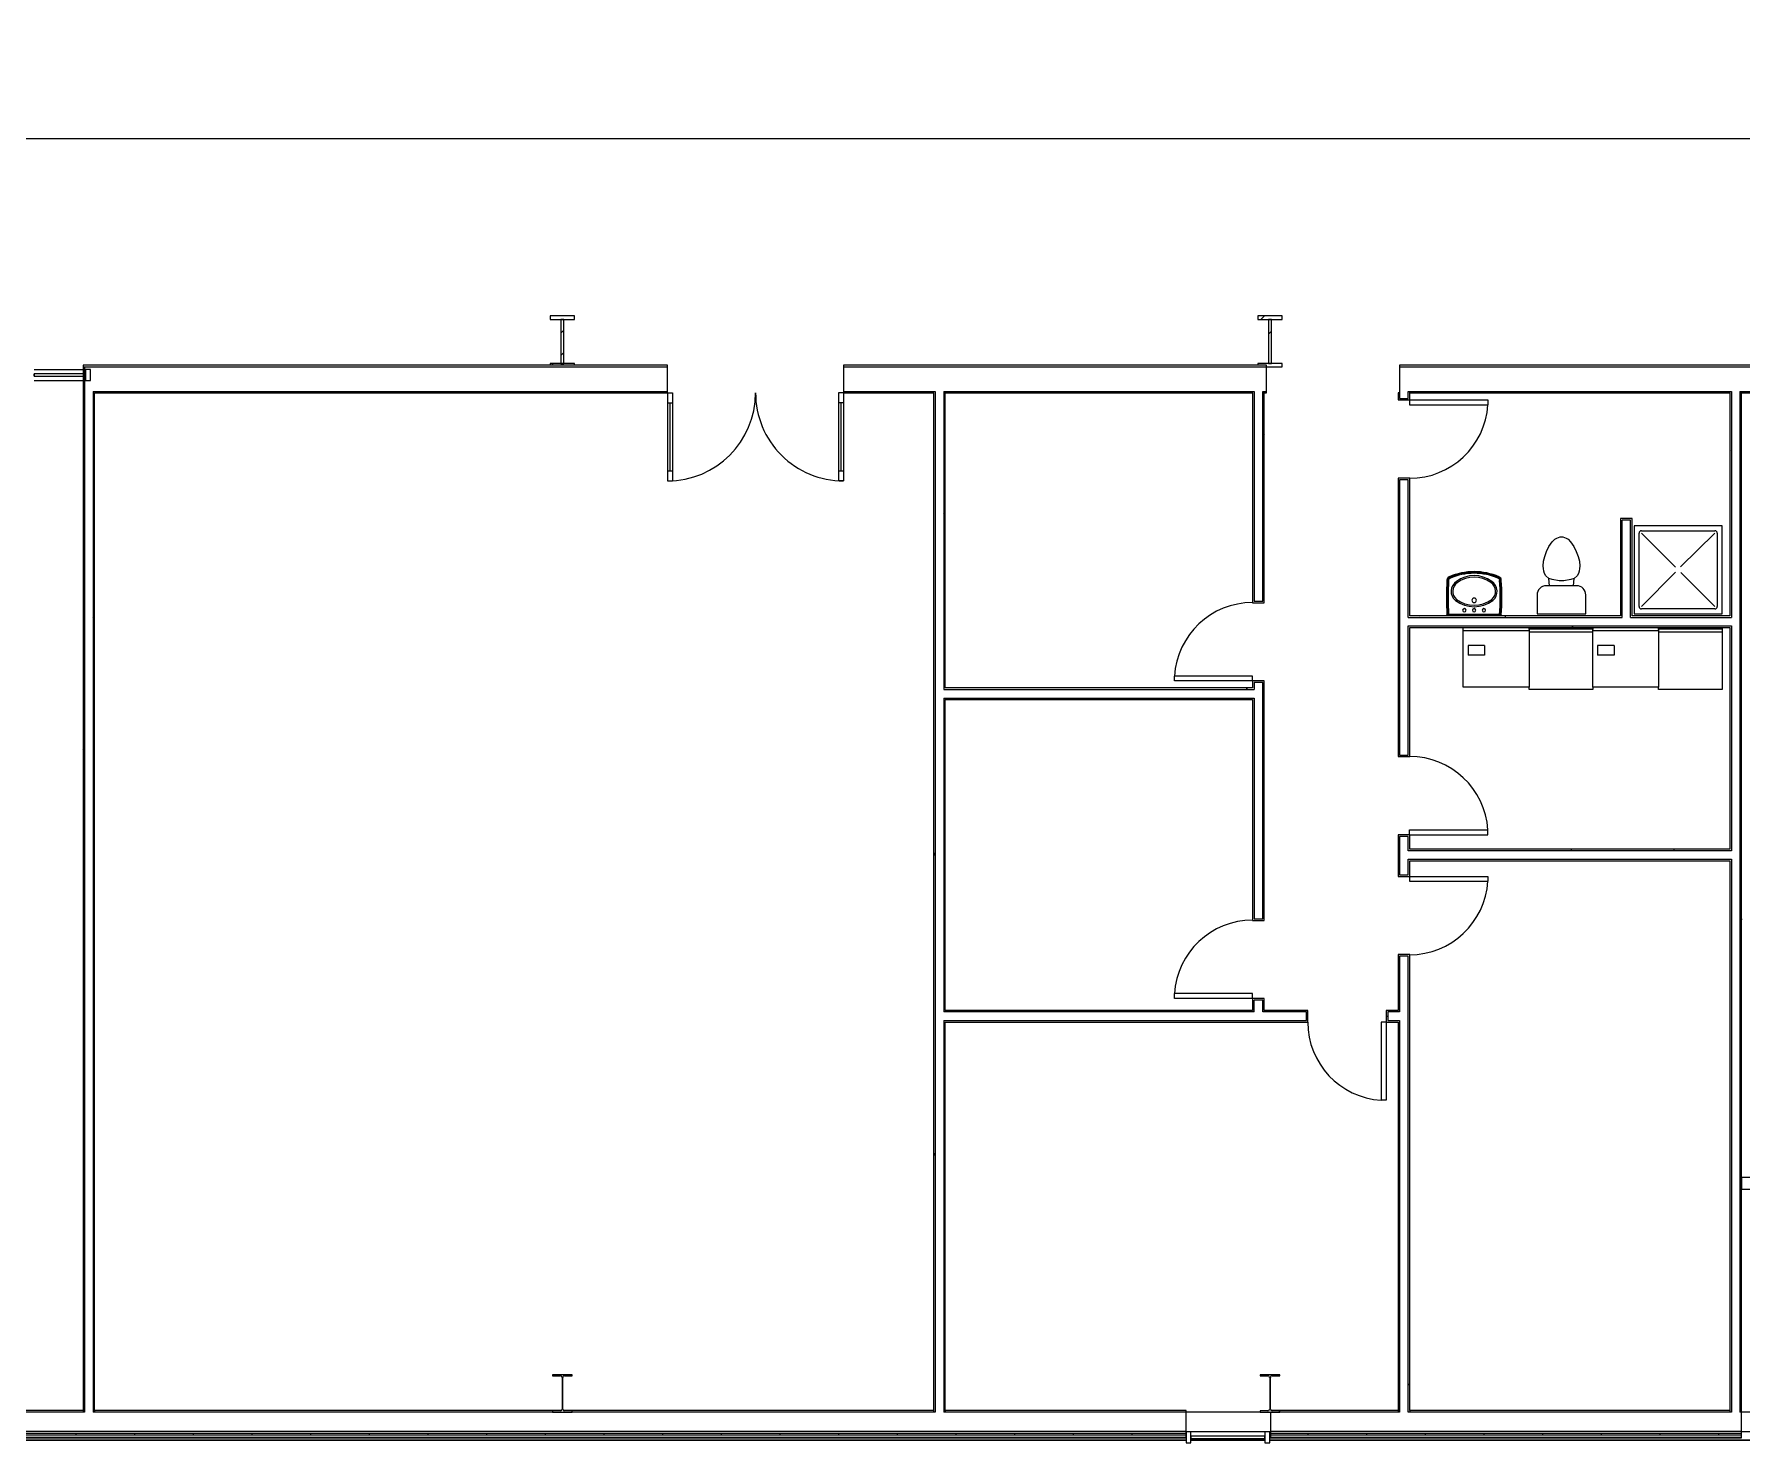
# Model space of a CAD drawing. Header units: inches. Extents: x 22023 to 26811, y -22881 to -20889.
# Drawn here: x 24607 to 25305, y -22800 to -22223 of the extents above; entities that cross this region are included whole.
import ezdxf

# ---------------------------------------------------------------- set-up
doc = ezdxf.new("R2010")
doc.units = ezdxf.units.IN
doc.header["$MEASUREMENT"] = 0
for name, color, linetype, lineweight in [('A-DOOR', 31, 'Continuous', 9), ('A-DOOR-GLAZ', 31, 'Continuous', 15), ('A-FLOR', 192, 'Continuous', 9), ('A-GLAZ-CURT', 52, 'Continuous', 9), ('A-GLAZ-CWMG', 51, 'Continuous', 9), ('A-WALL', 113, 'Continuous', 9), ('A-WALL-PATT', 111, 'Continuous', 25), ('C-BLDG-PADS', 91, 'Continuous', 9), ('C-TOPO', 7, 'Continuous', 9), ('I-WALL', 2, 'Continuous', 9), ('L-SITE-WALL', 31, 'Continuous', 9), ('P-SANR-FIXT', 6, 'Continuous', 9), ('Q-SPCQ', 91, 'Continuous', 9), ('S-BEAM', 12, 'Continuous', 9), ('S-COLS', 52, 'Continuous', 9)]:
    doc.layers.add(name, color=color, linetype=linetype, lineweight=lineweight)
pattern_1 = [(0, (0, 0), (61.44, 15.36), [2.534, -43.546, 2.534, -43.546, -245.76]), (0, (0, 0), (61.44, 15.36), [-92.16, 2.534, -89.626, 2.534, -43.546, -107.52]), (0, (0, 0), (61.44, 15.36), [-230.4, 2.534, -28.186, 2.534, -74.266]), (120, (23.04, 7.68), (-44.02215, 45.528601), [2.534, -43.546, 2.534, -43.546, -245.76]), (120, (23.04, 7.68), (-44.02215, 45.528601), [-92.16, 2.534, -89.626, 2.534, -43.546, -107.52]), (120, (23.04, 7.68), (-44.02215, 45.528601), [-230.4, 2.534, -28.186, 2.534, -74.266]), (240, (30.72, 38.4), (-17.41785, -60.888601), [2.534, -43.546, 2.534, -43.546, -245.76]), (240, (30.72, 38.4), (-17.41785, -60.888601), [-92.16, 2.534, -89.626, 2.534, -43.546, -107.52]), (240, (30.72, 38.4), (-17.41785, -60.888601), [-230.4, 2.534, -28.186, 2.534, -74.266])]
pattern_2 = [(0, (0, 0), (0, 24), []), (90, (0, 0), (-24, 1e-15), [])]
pattern_3 = [(225, (25112.39, -22360.053), (19.00703, -19.00703), []), (225, (25112.39, -22388.853), (19.00703, -19.00703), [])]
pattern_4 = [(225, (24822.89, -22360.053), (19.00703, -19.00703), []), (225, (24822.89, -22388.853), (19.00703, -19.00703), [])]

# ---------------------------------------------------------------- blocks, each defined once
blk = doc.blocks.new('Locker Rooms and Restrooms_0005_rvt-1-First Floor Plan')
at = {"layer": 'I-WALL', "color": 250, "lineweight": 25}
for p, q in [((25385.77, -22691.3), (25305.27, -22691.3)), ((25305.27, -22691.3), (25305.27, -22691.93)), ((25305.27, -22691.93), (25305.27, -22695.43)), ((25305.27, -22695.43), (25305.27, -22696.05)), ((25305.27, -22696.05), (25385.77, -22696.05))]:
    blk.add_line(p, q, dxfattribs=at)
blk = doc.blocks.new('W-Wide Flange-Column - B2_D-V5-First Floor Plan')
at = {"layer": 'S-COLS'}
h = blk.add_hatch(dxfattribs=at)
h.set_pattern_fill('FP_6', color=256, style=0, pattern_type=2)
h.set_pattern_definition([(225, (24822.89, -22779.678), (19.00703, -19.00703), []), (225, (24822.89, -22808.478), (19.00703, -19.00703), [])])
h.paths.add_polyline_path([(4, 7.62), (-4, 7.62), (-4, 7.19), (-0.84, 7.19), (-0.35, 6.99), (-0.14, 6.5), (-0.14, -6.5), (-0.35, -6.99), (-0.84, -7.19), (-4, -7.19), (-4, -7.62), (4, -7.62), (4, -7.19), (0.84, -7.19), (0.35, -6.99), (0.14, -6.5), (0.14, 6.5), (0.35, 6.99), (0.84, 7.19), (4, 7.19)], flags=0)
at = {"layer": 'S-COLS', "lineweight": 15}
for p, q in [((4, 7.62), (-4, 7.62)), ((-4, 7.62), (-4, 7.19)), ((-4, 7.19), (-0.84, 7.19)), ((0.84, 7.19), (4, 7.19)), ((4, 7.19), (4, 7.62)), ((-0.14, 6.5), (-0.14, -6.5)), ((0.14, -6.5), (0.14, 6.5)), ((-0.84, -7.19), (-4, -7.19)), ((-4, -7.19), (-4, -7.62)), ((-4, -7.62), (4, -7.62)), ((4, -7.19), (0.84, -7.19)), ((4, -7.62), (4, -7.19))]:
    blk.add_line(p, q, dxfattribs=at)
for centre, start, end in [((-0.84, 6.5), 0, 90), ((0.84, 6.5), 90, 180), ((-0.84, -6.5), 270, 0), ((0.84, -6.5), 180, 270)]:
    blk.add_arc(centre, 0.691, start, end, dxfattribs=at)
blk = doc.blocks.new('W-Wide Flange-Column - B2_D-V6-First Floor Plan')
at = {"layer": 'S-COLS'}
h = blk.add_hatch(dxfattribs=at)
h.set_pattern_fill('FP_7', color=256, style=0, pattern_type=2)
h.set_pattern_definition([(225, (25112.39, -22779.678), (19.00703, -19.00703), []), (225, (25112.39, -22808.478), (19.00703, -19.00703), [])])
h.paths.add_polyline_path([(4, 7.62), (-4, 7.62), (-4, 7.19), (-0.84, 7.19), (-0.35, 6.99), (-0.14, 6.5), (-0.14, -6.5), (-0.35, -6.99), (-0.84, -7.19), (-4, -7.19), (-4, -7.62), (4, -7.62), (4, -7.19), (0.84, -7.19), (0.35, -6.99), (0.14, -6.5), (0.14, 6.5), (0.35, 6.99), (0.84, 7.19), (4, 7.19)], flags=0)
at = {"layer": 'S-COLS', "lineweight": 15}
for p, q in [((4, 7.62), (-4, 7.62)), ((-4, 7.62), (-4, 7.19)), ((-4, 7.19), (-0.84, 7.19)), ((0.84, 7.19), (4, 7.19)), ((4, 7.19), (4, 7.62)), ((-0.14, 6.5), (-0.14, -6.5)), ((0.14, -6.5), (0.14, 6.5)), ((-0.84, -7.19), (-4, -7.19)), ((-4, -7.19), (-4, -7.62)), ((-4, -7.62), (4, -7.62)), ((4, -7.19), (0.84, -7.19)), ((4, -7.62), (4, -7.19))]:
    blk.add_line(p, q, dxfattribs=at)
for centre, start, end in [((-0.84, 6.5), 0, 90), ((0.84, 6.5), 90, 180), ((-0.84, -6.5), 270, 0), ((0.84, -6.5), 180, 270)]:
    blk.add_arc(centre, 0.691, start, end, dxfattribs=at)
blk = doc.blocks.new('Single-Flush - 32_ x 84_-460923-First Floor Plan')
at = {"layer": 'A-DOOR', "lineweight": 13}
for p, q in [((14, -2.37), (14, -34.38)), ((16, -2.37), (14, -2.37)), ((16, -2.37), (16, -34.38)), ((16, -34.38), (14, -34.38))]:
    blk.add_line(p, q, dxfattribs=at)
at = {"layer": 'A-DOOR'}
blk.add_arc((16, -2.37), 32.07, 180, 266.42413, dxfattribs=at)
blk = doc.blocks.new('Single-Flush - 32_ x 84_-489871-First Floor Plan')
at = {"layer": 'A-DOOR', "lineweight": 13}
for p, q in [((14, 2.37), (14, 34.38)), ((16, 34.38), (14, 34.38)), ((16, 2.37), (16, 34.38)), ((16, 2.37), (14, 2.37))]:
    blk.add_line(p, q, dxfattribs=at)
at = {"layer": 'A-DOOR'}
blk.add_arc((16, 2.37), 32.07, 93.57587, 180, dxfattribs=at)
blk = doc.blocks.new('Double-Glass 1 - 72_ x 96_-618616-First Floor Plan')
at = {"layer": 'A-DOOR', "lineweight": 13}
for p, q in [((-36.02, 37.78), (-36.02, 41.78)), ((-36.02, 41.78), (-34, 41.78)), ((-36.02, 37.78), (-34, 37.78)), ((-34, 37.78), (-34, 41.78)), ((34, 37.78), (34, 41.78)), ((36, 41.78), (34, 41.78)), ((34, 37.78), (36, 37.78)), ((36, 37.78), (36, 41.78)), ((-36.02, 9.78), (-34, 9.78)), ((-36.02, 5.78), (-36.02, 9.78)), ((-34, 5.78), (-34, 9.78)), ((36, 9.78), (34, 9.78)), ((34, 5.78), (34, 9.78)), ((36, 5.78), (36, 9.78)), ((-36.02, 5.78), (-34, 5.78)), ((36, 5.78), (34, 5.78))]:
    blk.add_line(p, q, dxfattribs=at)
at = {"layer": 'A-DOOR'}
for p, q in [((-36.02, 9.78), (-36.02, 37.78)), ((-34, 9.78), (-34, 37.78)), ((34, 9.78), (34, 37.78)), ((36, 9.78), (36, 37.78))]:
    blk.add_line(p, q, dxfattribs=at)
for centre, radius, start, end in [((-36.02, 5.78), 36, 360, 90), ((36, 5.76), 36.02, 90, 179.96662)]:
    blk.add_arc(centre, radius, start, end, dxfattribs=at)
at = {"layer": 'A-DOOR-GLAZ'}
for p, q in [((-35, 37.78), (-35, 9.78)), ((35, 9.78), (35, 37.78))]:
    blk.add_line(p, q, dxfattribs=at)
blk = doc.blocks.new('Toilet-Domestic-3D - Toilet-Domestic-3D-489637-First Floor Plan')
at = {"layer": 'P-SANR-FIXT'}
for p, q in [((-6.06, 6), (-5.13, 8)), ((-5.13, 8), (-3.74, 10)), ((-3.74, 10), (-2.74, 11)), ((-2.74, 11), (-1.87, 11.5)), ((-1.87, 11.5), (-0.5, 12)), ((-0.5, 12), (0.5, 12)), ((0.5, 12), (1.87, 11.5)), ((1.87, 11.5), (2.74, 11)), ((2.74, 11), (3.74, 10)), ((3.74, 10), (5.13, 8)), ((5.13, 8), (6.06, 6)), ((-7.5, 0), (-7.33, 1.99)), ((-7.33, 1.99), (-6.79, 4)), ((-6.79, 4), (-6.06, 6)), ((6.06, 6), (6.79, 4)), ((6.79, 4), (7.33, 1.99)), ((7.33, 1.99), (7.5, 0)), ((-7.41, -1), (-7.5, 0)), ((-7.24, -2), (-7.41, -1)), ((-6.97, -3), (-7.24, -2)), ((-6.4, -4), (-6.97, -3)), ((-5.21, -5), (-6.4, -4)), ((-3.84, -5.5), (-5.21, -5)), ((-4.86, -8.02), (-5.21, -5)), ((-1, -6), (-3.84, -5.5)), ((1, -6), (-1, -6)), ((3.84, -5.5), (1, -6)), ((5.21, -5), (3.84, -5.5)), ((4.86, -8.02), (5.21, -5)), ((6.4, -4), (5.21, -5)), ((6.97, -3), (6.4, -4)), ((7.24, -2), (6.97, -3)), ((7.41, -1), (7.24, -2)), ((7.5, 0), (7.41, -1)), ((-9.98, -11.75), (-9.98, -19.48)), ((6.25, -8.02), (-6.25, -8.02)), ((9.98, -19.48), (9.98, -11.75)), ((-9.98, -19.48), (9.98, -19.48))]:
    blk.add_line(p, q, dxfattribs=at)
for centre, start, end in [((-6.25, -11.75), 90, 180), ((6.25, -11.75), 0, 90)]:
    blk.add_arc(centre, 3.73, start, end, dxfattribs=at)
blk = doc.blocks.new('Sink-Bathroom-Kohler-Pinoir-2035-8 - Vitreous_China-0-White-670431-First Floor Plan')
at = {"layer": 'P-SANR-FIXT'}
for p, q in [((25184.77, -22461.43), (25184.77, -22460.93)), ((25185.03, -22460.92), (25185.03, -22461.43)), ((25185.44, -22461.43), (25185.44, -22460.91)), ((25195.89, -22460.91), (25185.44, -22460.91)), ((25185.44, -22461.1), (25195.89, -22461.08)), ((25206.34, -22460.91), (25195.89, -22460.91)), ((25195.89, -22461.08), (25206.34, -22461.1)), ((25206.34, -22460.91), (25206.34, -22461.43)), ((25206.75, -22461.43), (25206.75, -22460.92)), ((25207.01, -22460.93), (25207.01, -22461.43))]:
    blk.add_line(p, q, dxfattribs=at)
for centre, radius, start, end in [((25291.12, -22453.9), 106.58, 176.21831, 183.7835), ((25186.32, -22446.87), 1.54, 113.96045, 180.03452), ((25291.12, -22453.9), 106.33, 176.21351, 183.78805), ((25186.32, -22446.87), 1.29, 113.98765, 180.39647), ((25291.12, -22453.9), 105.91, 176.20455, 183.79545), ((25186.32, -22446.87), 0.875, 114.05534, 181.29272), ((25195.89, -22468.73), 25.41, 66.33023, 113.67416), ((25195.89, -22468.73), 25.15, 66.33023, 113.67265), ((25195.89, -22468.73), 24.74, 66.33023, 113.66977), ((25191.38, -22451.38), 4.9, 123.55144, 230.63664), ((25191.38, -22451.38), 4.26, 123.35585, 230.42253), ((25195.89, -22457.14), 12.2, 53.76827, 126.23173), ((25195.89, -22457.14), 11.57, 53.69309, 126.30691), ((25200.4, -22451.38), 4.26, 309.57747, 56.64415), ((25200.4, -22451.38), 4.9, 309.36336, 56.44856), ((25205.48, -22446.86), 0.862, 358.07827, 66.33023), ((25205.48, -22446.86), 1.28, 359.09648, 66.33023), ((25205.48, -22446.86), 1.53, 359.50574, 66.33023), ((25100.66, -22453.9), 105.91, 356.20455, 3.79545), ((25100.66, -22453.9), 106.33, 356.21195, 3.78539), ((25100.66, -22453.9), 106.58, 356.2165, 3.78002), ((25195.89, -22444.85), 12.18, 233.65076, 306.34924), ((25195.89, -22455.05), 0.934, 0, 180), ((25195.89, -22444.85), 12.82, 233.57252, 306.42748), ((25191.89, -22459.11), 0.692, 0, 180), ((25191.89, -22459.11), 0.692, 180, 0), ((25195.89, -22455.05), 0.934, 180, 0), ((25195.89, -22459.12), 0.69, 0, 180), ((25195.89, -22459.12), 0.69, 180, 0), ((25199.89, -22459.12), 0.69, 0, 180), ((25199.89, -22459.12), 0.69, 180, 0)]:
    blk.add_arc(centre, radius, start, end, dxfattribs=at)
blk = doc.blocks.new('Shower Base-3D - 36_ x 36_-670432-First Floor Plan')
at = {"layer": 'P-SANR-FIXT'}
for p, q in [((18, 18), (-18, 18)), ((-18, 18), (-18, -18)), ((-16, -15), (-16, 15)), ((-15, 16), (15, 16)), ((-1.12, 1), (-15, 15)), ((0.97, 1.14), (15, 15)), ((16, 15), (16, -15)), ((18, -18), (18, 18)), ((-1.13, -0.98), (-15, -15)), ((1.01, -1.11), (15, -15)), ((-18, -18), (18, -18)), ((15, -16), (-15, -16))]:
    blk.add_line(p, q, dxfattribs=at)
for centre, start, end in [((-15, 15), 90, 180), ((15, 15), 360, 90), ((-15, -15), 180, 270), ((15, -15), 270, 0)]:
    blk.add_arc(centre, 1, start, end, dxfattribs=at)
blk = doc.blocks.new('Washing Machine - 26_x26_ - Private-670433-First Floor Plan')
at = {"layer": 'P-SANR-FIXT'}
for p, q in [((0.63, 13), (1.31, 13)), ((1.31, 13), (2.59, 13)), ((1.31, 13), (1.31, -13)), ((2.59, 13), (26, 13)), ((2.59, 13), (2.59, -13)), ((26, 13), (26, -13)), ((1.31, -13), (0.63, -13)), ((1.41, -13), (1.31, -13)), ((26, -13), (25, -13))]:
    blk.add_line(p, q, dxfattribs=at)
blk = doc.blocks.new('Dryer - 27_ x 25_ x 35_-670434-First Floor Plan')
at = {"layer": 'Q-SPCQ'}
for p, q in [((1.42, 0.11), (28.42, 0.11)), ((1.42, -23.48), (1.42, 0.11)), ((28.42, 0.11), (28.42, -23.48)), ((19.67, -12.89), (26.42, -12.89)), ((19.67, -16.89), (19.67, -12.89)), ((26.42, -16.89), (26.42, -12.89)), ((19.67, -16.89), (26.42, -16.89)), ((1.42, -22.89), (28.42, -22.89))]:
    blk.add_line(p, q, dxfattribs=at)
blk = doc.blocks.new('Washing Machine - 26_x26_ - Private-V9-First Floor Plan')
at = {"layer": 'P-SANR-FIXT'}
for p, q in [((0.63, 13), (1.31, 13)), ((1.31, 13), (1.41, 13)), ((1.31, 13), (1.31, -13)), ((2.59, 13), (2.59, -13)), ((25, 13), (26, 13)), ((26, 13), (26, -13)), ((1.31, -13), (0.63, -13)), ((1.41, -13), (1.31, -13)), ((26, -13), (25, -13))]:
    blk.add_line(p, q, dxfattribs=at)
blk = doc.blocks.new('Dryer - 27_ x 25_ x 35_-V10-First Floor Plan')
at = {"layer": 'Q-SPCQ'}
for p, q in [((1.42, 0.11), (28.42, 0.11)), ((1.42, -23.48), (1.42, 0.11)), ((28.42, 0.11), (28.42, -24.26)), ((19.67, -12.89), (26.42, -12.89)), ((19.67, -16.89), (19.67, -12.89)), ((26.42, -16.89), (26.42, -12.89)), ((19.67, -16.89), (26.42, -16.89)), ((1.42, -22.89), (28.42, -22.89))]:
    blk.add_line(p, q, dxfattribs=at)
blk = doc.blocks.new('System Panel - Glazed-809283-First Floor Plan')
at = {"layer": 'A-GLAZ-CURT'}
for p, q in [((10.5, 1.25), (-10.5, 1.25)), ((-10.5, 1.25), (-10.5, 0.25)), ((-10.5, 0.25), (10.5, 0.25)), ((10.5, 1.25), (-9.51, 1.25)), ((-9.5, 0.25), (10.5, 0.25)), ((10.5, 0.25), (10.5, 1.25)), ((10.5, 1.25), (10.5, 0.25))]:
    blk.add_line(p, q, dxfattribs=at)
blk = doc.blocks.new('Rectangular Mullion - Rectangular Mullion 1-771667-First Floor Plan')
at = {"layer": 'A-GLAZ-CWMG'}
for p, q in [((24606.77, -22360.55), (24626.77, -22360.55)), ((24606.77, -22365.05), (24626.77, -22365.05))]:
    blk.add_line(p, q, dxfattribs=at)
blk = doc.blocks.new('Rectangular Mullion - Rectangular Mullion 1-809287-First Floor Plan')
at = {"layer": 'A-GLAZ-CWMG', "lineweight": 13}
for p, q in [((0, 1.5), (-2, 1.5)), ((-2, 1.5), (-2, -3)), ((0, -3), (0, 1.5)), ((-2, -3), (0, -3))]:
    blk.add_line(p, q, dxfattribs=at)
blk = doc.blocks.new('System Panel - Glazed-827476-First Floor Plan')
at = {"layer": 'A-GLAZ-CURT'}
for p, q in [((15.125, 1.25), (-15.125, 1.25)), ((-15.125, 1.25), (-15.125, 0.25)), ((-15.125, 0.25), (-15.125, 1.25)), ((15.125, 1.25), (-15.125, 1.25)), ((-15.125, 0.25), (15.125, 0.25)), ((-15.125, 0.25), (15.125, 0.25)), ((15.125, 0.25), (15.125, 1.25)), ((15.125, 1.25), (15.125, 0.25))]:
    blk.add_line(p, q, dxfattribs=at)
blk = doc.blocks.new('Rectangular Mullion - Rectangular Mullion 1-827457-First Floor Plan')
at = {"layer": 'A-GLAZ-CWMG', "lineweight": 13}
for p, q in [((-2, 1.5), (0, 1.5)), ((-2, -3), (-2, 1.5)), ((0, 1.5), (0, -3)), ((0, -3), (-2, -3))]:
    blk.add_line(p, q, dxfattribs=at)
blk = doc.blocks.new('Rectangular Mullion - Rectangular Mullion 1-827460-First Floor Plan')
at = {"layer": 'A-GLAZ-CWMG', "lineweight": 13}
for p, q in [((0, 1.5), (-2, 1.5)), ((-2, 1.5), (-2, -3)), ((0, -3), (0, 1.5)), ((-2, -3), (0, -3))]:
    blk.add_line(p, q, dxfattribs=at)
blk = doc.blocks.new('columns and girder2 - one-V30-First Floor Plan')
at = {"layer": 'S-BEAM'}
h = blk.add_hatch(dxfattribs=at)
h.set_pattern_fill('FP_23', color=256, style=0, pattern_type=2)
h.set_pattern_definition(pattern_3)
h.paths.add_polyline_path([(1.5, -0.5), (-5, -0.5), (-5, -2), (5, -2), (5, -1.25), (1.5, -1.25), (1.5, -1.02)], flags=0)
h.paths.add_polyline_path([(-5, -20), (-5, -21.5), (5, -21.5), (5, -20)], flags=0)
h.paths.add_polyline_path([(-5, -1204.75), (-5, -1206.25), (5, -1206.25), (5, -1204.75)], flags=0)
h.paths.add_polyline_path([(5, -1224.25), (-5, -1224.25), (-5, -1225), (5, -1225)], flags=0)
h = blk.add_hatch(dxfattribs=at)
h.set_pattern_fill('FP_23', color=256, style=0, pattern_type=2)
h.set_pattern_definition(pattern_3)
h.paths.add_polyline_path([(-0.63, -2), (-0.63, -20), (0.62, -20), (0.62, -2)], flags=0)
h.paths.add_polyline_path([(-0.63, -1206.25), (-0.63, -1224.25), (0.62, -1224.25), (0.62, -1206.25)], flags=0)
at = {"layer": 'S-BEAM', "lineweight": 15}
for p, q in [((1.5, -0.5), (-5, -0.5)), ((-5, -0.5), (-5, -2)), ((-5, -2), (5, -2)), ((0.62, -2), (-0.63, -2)), ((-0.63, -2), (-0.63, -20)), ((0.62, -20), (0.62, -2)), ((5, -2), (5, -1.23)), ((5, -20), (-5, -20)), ((-5, -20), (-5, -21.5)), ((-0.63, -20), (0.62, -20)), ((5, -21.5), (5, -20)), ((-5, -21.5), (5, -21.5))]:
    blk.add_line(p, q, dxfattribs=at)
blk = doc.blocks.new('columns and girder2 - one-V31-First Floor Plan')
at = {"layer": 'S-BEAM'}
h = blk.add_hatch(dxfattribs=at)
h.set_pattern_fill('FP_24', color=256, style=0, pattern_type=2)
h.set_pattern_definition(pattern_4)
h.paths.add_polyline_path([(5, -1.25), (-5, -1.25), (-5, -2), (5, -2)], flags=0)
h.paths.add_polyline_path([(-5, -20), (-5, -21.5), (5, -21.5), (5, -20)], flags=0)
h.paths.add_polyline_path([(5, -1204.75), (-5, -1204.75), (-5, -1206.25), (5, -1206.25)], flags=0)
h.paths.add_polyline_path([(5, -1224.25), (-5, -1224.25), (-5, -1225), (5, -1225)], flags=0)
h = blk.add_hatch(dxfattribs=at)
h.set_pattern_fill('FP_24', color=256, style=0, pattern_type=2)
h.set_pattern_definition(pattern_4)
h.paths.add_polyline_path([(-0.63, -2), (-0.63, -20), (0.62, -20), (0.62, -2)], flags=0)
h.paths.add_polyline_path([(0.62, -1206.25), (-0.63, -1206.25), (-0.63, -1224.25), (0.62, -1224.25)], flags=0)
at = {"layer": 'S-BEAM', "lineweight": 15}
for p, q in [((-5, -1.25), (-5, -2)), ((-5, -2), (5, -2)), ((0.62, -2), (-0.63, -2)), ((-0.63, -2), (-0.63, -20)), ((0.62, -20), (0.62, -2)), ((5, -2), (5, -1.25)), ((5, -20), (-5, -20)), ((-5, -20), (-5, -21.5)), ((-0.63, -20), (0.62, -20)), ((5, -21.5), (5, -20)), ((-5, -21.5), (5, -21.5))]:
    blk.add_line(p, q, dxfattribs=at)
blk = doc.blocks.new('Girt_C - 8_D-1076207-First Floor Plan')
at = {"layer": 'S-BEAM'}
for p, q in [((25108.39, -22787.3), (25078.02, -22787.3)), ((25351.95, -22787.3), (25305.27, -22787.3)), ((25397.27, -22787.3), (25356.7, -22787.3)), ((25450.08, -22787.3), (25405.89, -22787.3)), ((25501.52, -22787.3), (25454.83, -22787.3)), ((25521.27, -22787.3), (25506.27, -22787.3)), ((25562.27, -22787.3), (25526.02, -22787.3)), ((25603.27, -22787.3), (25567.02, -22787.3)), ((25644.27, -22787.3), (25608.02, -22787.3)), ((25672.89, -22787.3), (25649.02, -22787.3)), ((25836.27, -22787.3), (25801.77, -22787.3)), ((25078.02, -22795.3), (25112.52, -22795.3)), ((25305.27, -22795.3), (25501.52, -22795.3)), ((25506.27, -22795.3), (25521.27, -22795.3)), ((25526.02, -22795.3), (25672.89, -22795.3)), ((25801.77, -22795.3), (25836.27, -22795.3))]:
    blk.add_line(p, q, dxfattribs=at)

msp = doc.modelspace()

# ---------------------------------------------------------------- hatches: boundary and pattern name
at = {"layer": 'A-WALL-PATT', "lineweight": 9}
h = msp.add_hatch(dxfattribs=at)
h.set_pattern_fill('FP_13', color=256, style=0, pattern_type=2)
h.set_pattern_definition(pattern_1)
h.paths.add_polyline_path([(24627.39, -22787.3), (24627.39, -22359.55), (24626.77, -22359.55), (24626.77, -22787.3)], flags=0)
h = msp.add_hatch(dxfattribs=at)
h.set_pattern_fill('FP_13', color=256, style=0, pattern_type=2)
h.set_pattern_definition(pattern_1)
h.paths.add_polyline_path([(24631.52, -22787.3), (24631.52, -22369.55), (24630.89, -22369.55), (24630.89, -22787.3)], flags=0)
h = msp.add_hatch(dxfattribs=at)
h.set_pattern_fill('FP_13', color=256, style=0, pattern_type=2)
h.set_pattern_definition(pattern_1)
h.paths.add_polyline_path([(25739.52, -22370.18), (25739.52, -22369.55), (25737.77, -22369.55), (25737.77, -22370.18)], flags=0)
h.paths.add_polyline_path([(25733.02, -22370.18), (25733.02, -22369.55), (25592.52, -22369.55), (25592.52, -22370.18), (25672.69, -22370.18)], flags=0)
h.paths.add_polyline_path([(25587.77, -22370.18), (25587.77, -22369.55), (25562.11, -22369.55), (25562.11, -22370.18)], flags=0)
h.paths.add_polyline_path([(25476.63, -22370.18), (25476.63, -22369.55), (25449.27, -22369.55), (25449.27, -22370.18)], flags=0)
h.paths.add_polyline_path([(25444.52, -22370.18), (25444.52, -22369.55), (25305.27, -22369.55), (25305.27, -22370.18), (25396.21, -22370.18)], flags=0)
h.paths.add_polyline_path([(25300.52, -22370.18), (25300.52, -22369.55), (25169.52, -22369.55), (25169.52, -22370.18), (25257.98, -22370.18)], flags=0)
h.paths.add_polyline_path([(25110.89, -22370.18), (25110.89, -22369.55), (25110.02, -22369.55), (25110.02, -22370.18)], flags=0)
h.paths.add_polyline_path([(25105.27, -22370.18), (25105.27, -22369.55), (24979.52, -22369.55), (24979.52, -22370.18), (24981.5, -22370.18)], flags=0)
h.paths.add_polyline_path([(24974.77, -22370.18), (24974.77, -22369.55), (24937.89, -22369.55), (24937.89, -22370.18)], flags=0)
h.paths.add_polyline_path([(24865.89, -22370.18), (24865.89, -22369.55), (24631.52, -22369.55), (24631.52, -22370.18), (24705.03, -22370.18)], flags=0)
h = msp.add_hatch(dxfattribs=at)
h.set_pattern_fill('FP_13', color=256, style=0, pattern_type=2)
h.set_pattern_definition(pattern_1)
h.paths.add_polyline_path([(24975.39, -22787.3), (24975.39, -22369.55), (24974.77, -22369.55), (24974.77, -22787.3)], flags=0)
h = msp.add_hatch(dxfattribs=at)
h.set_pattern_fill('FP_13', color=256, style=0, pattern_type=2)
h.set_pattern_definition(pattern_1)
h.paths.add_polyline_path([(24979.52, -22787.3), (24979.52, -22627.05), (24978.89, -22627.05), (24978.89, -22787.3)], flags=0)
h.paths.add_polyline_path([(24979.52, -22623.55), (24979.52, -22495.05), (24978.89, -22495.05), (24978.89, -22623.55)], flags=0)
h.paths.add_polyline_path([(24979.52, -22491.55), (24979.52, -22369.55), (24978.89, -22369.55), (24978.89, -22491.55)], flags=0)
h = msp.add_hatch(dxfattribs=at)
h.set_pattern_fill('FP_13', color=256, style=0, pattern_type=2)
h.set_pattern_definition(pattern_1)
h.paths.add_polyline_path([(25110.02, -22622.93), (25110.02, -22618.05), (25107.64, -22618.05), (25107.64, -22618.68), (25109.39, -22618.68), (25109.39, -22622.93)], flags=0)
h.paths.add_polyline_path([(25107.64, -22586.05), (25110.02, -22586.05), (25110.02, -22488.05), (25107.64, -22488.05), (25107.64, -22488.68), (25109.39, -22488.68), (25109.39, -22585.43), (25107.64, -22585.43)], flags=0)
h.paths.add_polyline_path([(25107.64, -22456.05), (25110.02, -22456.05), (25110.02, -22369.55), (25109.39, -22369.55), (25109.39, -22455.43), (25107.64, -22455.43)], flags=0)
h = msp.add_hatch(dxfattribs=at)
h.set_pattern_fill('FP_13', color=256, style=0, pattern_type=2)
h.set_pattern_definition(pattern_1)
h.paths.add_polyline_path([(25164.77, -22787.3), (25165.39, -22787.3), (25165.39, -22627.05), (25164.77, -22627.05), (25164.77, -22786.68)], flags=0)
h.paths.add_polyline_path([(25164.77, -22623.55), (25165.39, -22623.55), (25165.39, -22600.68), (25167.14, -22600.68), (25167.14, -22600.05), (25164.77, -22600.05), (25164.77, -22622.93)], flags=0)
h.paths.add_polyline_path([(25167.14, -22568.05), (25167.14, -22567.43), (25165.39, -22567.43), (25165.39, -22551.68), (25167.14, -22551.68), (25167.14, -22551.05), (25164.77, -22551.05), (25164.77, -22568.05)], flags=0)
h.paths.add_polyline_path([(25167.14, -22519.05), (25167.14, -22518.43), (25165.39, -22518.43), (25165.39, -22405.68), (25167.14, -22405.68), (25167.14, -22405.05), (25164.77, -22405.05), (25164.77, -22519.05)], flags=0)
h.paths.add_polyline_path([(25167.14, -22373.05), (25167.14, -22372.43), (25165.39, -22372.43), (25165.39, -22370.18), (25164.77, -22370.18), (25164.77, -22373.05)], flags=0)
h = msp.add_hatch(dxfattribs=at)
h.set_pattern_fill('FP_13', color=256, style=0, pattern_type=2)
h.set_pattern_definition(pattern_1)
h.paths.add_polyline_path([(25168.89, -22787.3), (25169.52, -22787.3), (25169.52, -22600.05), (25167.14, -22600.05), (25167.14, -22600.68), (25168.89, -22600.68), (25168.89, -22786.68)], flags=0)
h.paths.add_polyline_path([(25167.14, -22568.05), (25169.52, -22568.05), (25169.52, -22561.05), (25168.89, -22561.05), (25168.89, -22567.43), (25167.14, -22567.43)], flags=0)
h.paths.add_polyline_path([(25168.89, -22557.55), (25169.52, -22557.55), (25169.52, -22551.05), (25167.14, -22551.05), (25167.14, -22551.68), (25168.89, -22551.68)], flags=0)
h.paths.add_polyline_path([(25169.52, -22519.05), (25169.52, -22465.55), (25168.89, -22465.55), (25168.89, -22518.43), (25167.14, -22518.43), (25167.14, -22519.05)], flags=0)
h.paths.add_polyline_path([(25168.89, -22462.05), (25169.52, -22462.05), (25169.52, -22405.05), (25167.14, -22405.05), (25167.14, -22405.68), (25168.89, -22405.68), (25168.89, -22414.26)], flags=0)
h.paths.add_polyline_path([(25167.14, -22373.05), (25169.52, -22373.05), (25169.52, -22369.55), (25168.89, -22369.55), (25168.89, -22372.43), (25167.14, -22372.43)], flags=0)
h = msp.add_hatch(dxfattribs=at)
h.set_pattern_fill('FP_13', color=256, style=0, pattern_type=2)
h.set_pattern_definition(pattern_1)
h.paths.add_polyline_path([(25300.52, -22787.3), (25301.14, -22787.3), (25301.14, -22561.05), (25300.52, -22561.05), (25300.52, -22786.68)], flags=0)
h.paths.add_polyline_path([(25301.14, -22557.55), (25301.14, -22465.55), (25300.52, -22465.55), (25300.52, -22557.55)], flags=0)
h.paths.add_polyline_path([(25301.14, -22462.05), (25301.14, -22369.55), (25300.52, -22369.55), (25300.52, -22462.05)], flags=0)
h = msp.add_hatch(dxfattribs=at)
h.set_pattern_fill('FP_13', color=256, style=0, pattern_type=2)
h.set_pattern_definition(pattern_1)
h.paths.add_polyline_path([(25305.27, -22787.3), (25305.27, -22369.55), (25304.64, -22369.55), (25304.64, -22787.3)], flags=0)
h = msp.add_hatch(dxfattribs=at)
h.set_pattern_fill('FP_13', color=256, style=0, pattern_type=2)
h.set_pattern_definition(pattern_1)
h.paths.add_polyline_path([(25300.52, -22462.05), (25300.52, -22461.43), (25259.89, -22461.43), (25259.89, -22462.05)], flags=0)
h.paths.add_polyline_path([(25256.39, -22462.05), (25256.39, -22461.43), (25169.52, -22461.43), (25169.52, -22462.05), (25188.86, -22462.05)], flags=0)
h = msp.add_hatch(dxfattribs=at)
h.set_pattern_fill('FP_13', color=256, style=0, pattern_type=2)
h.set_pattern_definition(pattern_1)
h.paths.add_polyline_path([(25169.52, -22466.18), (25300.52, -22466.18), (25300.52, -22465.55), (25169.52, -22465.55)], flags=0)
h = msp.add_hatch(dxfattribs=at)
h.set_pattern_fill('FP_13', color=256, style=0, pattern_type=2)
h.set_pattern_definition(pattern_1)
h.paths.add_polyline_path([(24979.52, -22491.55), (25105.27, -22491.55), (25105.27, -22490.93), (24979.52, -22490.93)], flags=0)
h = msp.add_hatch(dxfattribs=at)
h.set_pattern_fill('FP_13', color=256, style=0, pattern_type=2)
h.set_pattern_definition(pattern_1)
h.paths.add_polyline_path([(24979.52, -22495.68), (25105.27, -22495.68), (25105.27, -22495.05), (24979.52, -22495.05)], flags=0)
h = msp.add_hatch(dxfattribs=at)
h.set_pattern_fill('FP_13', color=256, style=0, pattern_type=2)
h.set_pattern_definition(pattern_1)
h.paths.add_polyline_path([(25169.52, -22557.55), (25300.52, -22557.55), (25300.52, -22556.93), (25169.52, -22556.93)], flags=0)
h = msp.add_hatch(dxfattribs=at)
h.set_pattern_fill('FP_13', color=256, style=0, pattern_type=2)
h.set_pattern_definition(pattern_1)
h.paths.add_polyline_path([(25127.27, -22625.3), (25127.89, -22625.3), (25127.89, -22622.93), (25109.39, -22622.93), (25109.39, -22623.55), (25127.27, -22623.55)], flags=0)
h.paths.add_polyline_path([(25160.52, -22625.3), (25160.52, -22623.55), (25164.77, -22623.55), (25164.77, -22622.93), (25159.89, -22622.93), (25159.89, -22625.3)], flags=0)
h.paths.add_polyline_path([(24979.52, -22623.55), (25105.89, -22623.55), (25105.89, -22622.93), (24979.52, -22622.93)], flags=0)
h = msp.add_hatch(dxfattribs=at)
h.set_pattern_fill('FP_13', color=256, style=0, pattern_type=2)
h.set_pattern_definition(pattern_1)
h.paths.add_polyline_path([(25127.89, -22627.68), (25127.89, -22625.3), (25127.27, -22625.3), (25127.27, -22627.05), (24979.52, -22627.05), (24979.52, -22627.68), (25119.74, -22627.68)], flags=0)
h.paths.add_polyline_path([(25164.77, -22627.68), (25164.77, -22627.05), (25160.52, -22627.05), (25160.52, -22625.3), (25159.89, -22625.3), (25159.89, -22627.68)], flags=0)
h = msp.add_hatch(dxfattribs=at)
h.set_pattern_fill('FP_15', color=256, style=0, pattern_type=2)
h.set_pattern_definition(pattern_2)
h.paths.add_polyline_path([(24244.02, -22796.8), (25078.02, -22796.8), (25078.02, -22796.05), (24244.02, -22796.05)], flags=0)
h = msp.add_hatch(dxfattribs=at)
h.set_pattern_fill('FP_15', color=256, style=0, pattern_type=2)
h.set_pattern_definition(pattern_2)
h.paths.add_polyline_path([(25112.52, -22796.8), (25305.27, -22796.8), (25305.27, -22796.05), (25112.52, -22796.05)], flags=0)

# ---------------------------------------------------------------- linework, layer by layer
at = {"layer": 'A-FLOR'}
msp.add_line((24603.39, -22266.05), (26010.64, -22266.05), dxfattribs=at)
at = {"layer": 'A-WALL'}
for p, q in [((24626.77, -22359.55), (24865.89, -22359.55)), ((24627.39, -22359.55), (24627.39, -22787.3)), ((24937.89, -22359.55), (25110.89, -22359.55)), ((25165.39, -22359.55), (25476.63, -22359.55)), ((24630.89, -22369.55), (24630.89, -22787.3)), ((24630.89, -22369.55), (24865.89, -22369.55)), ((24937.89, -22369.55), (24975.39, -22369.55)), ((24974.77, -22370.18), (24974.77, -22369.55)), ((24975.39, -22369.55), (24975.39, -22787.3)), ((24978.89, -22369.55), (24978.89, -22491.55)), ((24978.89, -22369.55), (25105.89, -22369.55)), ((24979.52, -22370.18), (24979.52, -22369.55)), ((25105.27, -22370.18), (25105.27, -22369.55)), ((25105.89, -22369.55), (25105.89, -22455.43)), ((25109.39, -22455.43), (25109.39, -22369.55)), ((25109.39, -22369.55), (25110.89, -22369.55)), ((25110.02, -22370.18), (25110.02, -22369.55)), ((25165.39, -22370.18), (25165.39, -22372.43)), ((25168.89, -22372.43), (25168.89, -22369.55)), ((25168.89, -22369.55), (25301.14, -22369.55)), ((25169.52, -22370.18), (25169.52, -22369.55)), ((25300.52, -22370.18), (25300.52, -22369.55)), ((25301.14, -22369.55), (25301.14, -22462.05)), ((25304.64, -22369.55), (25305.27, -22369.55)), ((25304.64, -22369.55), (25304.64, -22787.3)), ((25305.27, -22369.55), (25445.14, -22369.55)), ((25305.27, -22370.18), (25305.27, -22369.55)), ((25165.39, -22372.43), (25168.89, -22372.43)), ((25165.39, -22405.68), (25165.39, -22518.43)), ((25168.89, -22405.68), (25165.39, -22405.68)), ((25168.89, -22462.05), (25168.89, -22405.68)), ((25256.39, -22462.05), (25256.39, -22422.18)), ((25259.89, -22422.18), (25256.39, -22422.18)), ((25259.89, -22462.05), (25259.89, -22422.18)), ((25105.89, -22455.43), (25109.39, -22455.43)), ((25168.89, -22462.05), (25256.39, -22462.05)), ((25168.89, -22518.43), (25168.89, -22465.55)), ((25168.89, -22465.55), (25301.14, -22465.55)), ((25259.89, -22462.05), (25301.14, -22462.05)), ((25301.14, -22465.55), (25301.14, -22557.55)), ((25105.89, -22488.68), (25105.89, -22491.55)), ((25109.39, -22488.68), (25105.89, -22488.68)), ((25109.39, -22585.43), (25109.39, -22488.68)), ((24978.89, -22491.55), (25105.89, -22491.55)), ((24978.89, -22495.05), (24978.89, -22623.55)), ((24978.89, -22495.05), (25105.89, -22495.05)), ((25105.89, -22495.05), (25105.89, -22585.43)), ((25165.39, -22518.43), (25168.89, -22518.43)), ((25165.39, -22551.68), (25165.39, -22567.43)), ((25168.89, -22551.68), (25165.39, -22551.68)), ((25168.89, -22557.55), (25168.89, -22551.68)), ((25301.14, -22557.55), (25168.89, -22557.55)), ((25168.89, -22567.43), (25168.89, -22561.05)), ((25168.89, -22561.05), (25301.14, -22561.05)), ((25301.14, -22561.05), (25301.14, -22787.3)), ((25165.39, -22567.43), (25168.89, -22567.43)), ((25105.89, -22585.43), (25109.39, -22585.43)), ((25165.39, -22600.68), (25165.39, -22623.55)), ((25168.89, -22600.68), (25165.39, -22600.68)), ((25168.89, -22787.3), (25168.89, -22600.68)), ((25109.39, -22618.68), (25105.89, -22618.68)), ((25105.89, -22623.55), (25105.89, -22618.68)), ((25109.39, -22623.55), (25109.39, -22618.68)), ((25105.89, -22623.55), (24978.89, -22623.55)), ((24978.89, -22627.05), (24978.89, -22787.3)), ((24978.89, -22627.05), (25127.27, -22627.05)), ((25127.27, -22623.55), (25109.39, -22623.55)), ((25127.27, -22627.05), (25127.27, -22623.55)), ((25160.52, -22623.55), (25160.52, -22627.05)), ((25165.39, -22623.55), (25160.52, -22623.55)), ((25160.52, -22627.05), (25165.39, -22627.05)), ((25165.39, -22627.05), (25165.39, -22787.3)), ((24627.39, -22787.3), (24537.39, -22787.3)), ((24626.77, -22786.68), (24626.77, -22787.3)), ((24818.89, -22787.3), (24630.89, -22787.3)), ((24631.52, -22786.68), (24631.52, -22787.3)), ((24975.39, -22787.3), (24826.89, -22787.3)), ((24974.77, -22786.68), (24974.77, -22787.3)), ((25078.02, -22787.3), (24978.89, -22787.3)), ((24979.52, -22786.68), (24979.52, -22787.3)), ((25165.39, -22787.3), (25116.39, -22787.3)), ((25164.77, -22786.68), (25164.77, -22787.3)), ((25300.52, -22787.3), (25168.89, -22787.3)), ((25169.52, -22786.68), (25169.52, -22787.3)), ((25300.52, -22786.68), (25300.52, -22787.3)), ((25301.14, -22787.3), (25300.52, -22787.3)), ((25305.27, -22787.3), (25304.64, -22787.3)), ((25078.02, -22795.3), (24244.02, -22795.3)), ((25078.02, -22796.05), (24244.02, -22796.05)), ((25078.02, -22796.8), (24244.02, -22796.8)), ((25305.27, -22795.3), (25112.52, -22795.3)), ((25305.27, -22796.05), (25112.52, -22796.05)), ((25305.27, -22796.8), (25112.52, -22796.8)), ((25078.02, -22797.68), (24244.02, -22797.68)), ((25305.27, -22797.68), (25112.52, -22797.68))]:
    msp.add_line(p, q, dxfattribs=at)
at = {"layer": 'C-BLDG-PADS'}
for p, q in [((24243.77, -22798.8), (25078.02, -22798.8)), ((25080.02, -22798.8), (25110.27, -22798.8)), ((25112.27, -22798.8), (25801.77, -22798.8))]:
    msp.add_line(p, q, dxfattribs=at)
at = {"layer": 'C-TOPO'}
for p, q in [((25078.02, -22798.8), (24243.77, -22798.8)), ((25110.27, -22798.8), (25080.02, -22798.8)), ((25801.77, -22798.8), (25112.27, -22798.8))]:
    msp.add_line(p, q, dxfattribs=at)
at = {"layer": 'I-WALL', "lineweight": 25}
for p, q in [((24631.52, -22358.8), (24626.77, -22358.8)), ((24626.77, -22358.8), (24626.77, -22786.68)), ((24631.52, -22786.68), (24631.52, -22370.18)), ((24974.77, -22370.18), (24974.77, -22786.68)), ((24979.52, -22490.93), (24979.52, -22370.18)), ((25105.27, -22370.18), (25105.27, -22456.05)), ((25110.02, -22456.05), (25110.02, -22370.18)), ((25165.39, -22370.18), (25164.77, -22370.18)), ((25164.77, -22370.18), (25164.77, -22373.05)), ((25169.52, -22373.05), (25169.52, -22370.18)), ((25300.52, -22370.18), (25300.52, -22461.43)), ((25305.27, -22786.68), (25305.27, -22370.18)), ((25164.77, -22373.05), (25169.52, -22373.05)), ((25169.52, -22405.05), (25164.77, -22405.05)), ((25164.77, -22405.05), (25164.77, -22519.05)), ((25169.52, -22461.43), (25169.52, -22405.05)), ((25255.77, -22421.55), (25255.77, -22461.43)), ((25260.52, -22421.55), (25255.77, -22421.55)), ((25260.52, -22461.43), (25260.52, -22421.55)), ((25105.27, -22456.05), (25110.02, -22456.05)), ((25255.77, -22461.43), (25169.52, -22461.43)), ((25300.52, -22461.43), (25260.52, -22461.43)), ((25169.52, -22519.05), (25169.52, -22466.18)), ((25169.52, -22466.18), (25300.52, -22466.18)), ((25300.52, -22466.18), (25300.52, -22556.93)), ((25110.02, -22488.05), (25105.27, -22488.05)), ((25105.27, -22488.05), (25105.27, -22490.93)), ((25110.02, -22586.05), (25110.02, -22488.05)), ((25105.27, -22490.93), (24979.52, -22490.93)), ((24979.52, -22622.93), (24979.52, -22495.68)), ((24979.52, -22495.68), (25105.27, -22495.68)), ((25105.27, -22495.68), (25105.27, -22586.05)), ((25164.77, -22519.05), (25169.52, -22519.05)), ((25169.52, -22551.05), (25164.77, -22551.05)), ((25164.77, -22551.05), (25164.77, -22568.05)), ((25169.52, -22556.93), (25169.52, -22551.05)), ((25300.52, -22556.93), (25169.52, -22556.93)), ((25169.52, -22568.05), (25169.52, -22561.68)), ((25169.52, -22561.68), (25300.52, -22561.68)), ((25300.52, -22561.68), (25300.52, -22786.68)), ((25164.77, -22568.05), (25169.52, -22568.05)), ((25105.27, -22586.05), (25110.02, -22586.05)), ((25169.52, -22600.05), (25164.77, -22600.05)), ((25164.77, -22600.05), (25164.77, -22622.93)), ((25169.52, -22786.68), (25169.52, -22600.05)), ((25110.02, -22618.05), (25105.27, -22618.05)), ((25105.27, -22618.05), (25105.27, -22622.93)), ((25110.02, -22622.93), (25110.02, -22618.05)), ((25105.27, -22622.93), (24979.52, -22622.93)), ((24979.52, -22786.68), (24979.52, -22627.68)), ((24979.52, -22627.68), (25127.89, -22627.68)), ((25127.89, -22622.93), (25110.02, -22622.93)), ((25127.89, -22627.68), (25127.89, -22622.93)), ((25164.77, -22622.93), (25159.89, -22622.93)), ((25159.89, -22622.93), (25159.89, -22627.68)), ((25159.89, -22627.68), (25164.77, -22627.68)), ((25164.77, -22627.68), (25164.77, -22786.68))]:
    msp.add_line(p, q, dxfattribs=at)
at = {"layer": 'L-SITE-WALL', "lineweight": 25}
for p, q in [((24865.89, -22358.8), (24631.52, -22358.8)), ((24865.89, -22370.18), (24865.89, -22358.8)), ((25110.89, -22358.8), (24937.89, -22358.8)), ((24937.89, -22358.8), (24937.89, -22370.18)), ((25110.89, -22370.18), (25110.89, -22358.8)), ((25476.63, -22358.8), (25165.39, -22358.8)), ((25165.39, -22358.8), (25165.39, -22370.18)), ((24631.52, -22370.18), (24865.89, -22370.18)), ((24937.89, -22370.18), (24974.77, -22370.18)), ((24979.52, -22370.18), (25105.27, -22370.18)), ((25110.02, -22370.18), (25110.89, -22370.18)), ((25169.52, -22370.18), (25300.52, -22370.18)), ((25305.27, -22370.18), (25444.52, -22370.18)), ((24626.77, -22786.68), (24533.76, -22786.68)), ((24822.52, -22786.68), (24631.52, -22786.68)), ((24974.77, -22786.68), (24823.26, -22786.68)), ((25078.02, -22786.68), (24979.52, -22786.68)), ((25078.02, -22797.93), (25078.02, -22786.68)), ((25112.52, -22787.3), (25112.52, -22797.93)), ((25164.77, -22786.68), (25112.76, -22786.68)), ((25300.52, -22786.68), (25169.52, -22786.68)), ((25305.27, -22797.93), (25305.27, -22786.68)), ((24244.02, -22797.93), (25078.02, -22797.93)), ((25112.52, -22797.93), (25305.27, -22797.93))]:
    msp.add_line(p, q, dxfattribs=at)

# ---------------------------------------------------------------- block references
at = {"lineweight": 5}
msp.add_blockref('Locker Rooms and Restrooms_0005_rvt-1-First Floor Plan', (0, 0), dxfattribs=at)
at = {"layer": 'A-DOOR'}
for name, p, rotation in [('Double-Glass 1 - 72_ x 96_-618616-First Floor Plan', (24901.89, -22364.4), 180), ('Single-Flush - 32_ x 84_-460923-First Floor Plan', (25167.14, -22389.05), 90), ('Single-Flush - 32_ x 84_-460923-First Floor Plan', (25107.64, -22472.05), 270), ('Single-Flush - 32_ x 84_-489871-First Floor Plan', (25167.14, -22535.05), 270), ('Single-Flush - 32_ x 84_-460923-First Floor Plan', (25167.14, -22584.05), 90), ('Single-Flush - 32_ x 84_-460923-First Floor Plan', (25107.64, -22602.05), 270)]:
    msp.add_blockref(name, p, dxfattribs=dict(at, rotation=rotation))
msp.add_blockref('Single-Flush - 32_ x 84_-460923-First Floor Plan', (25143.89, -22625.3), dxfattribs=at)
at = {"layer": 'A-GLAZ-CURT', "rotation": 180}
msp.add_blockref('System Panel - Glazed-809283-First Floor Plan', (24617.27, -22362.05), dxfattribs=at)
at = {"layer": 'A-GLAZ-CURT'}
msp.add_blockref('System Panel - Glazed-827476-First Floor Plan', (25095.14, -22798.43), dxfattribs=at)
at = {"layer": 'A-GLAZ-CWMG'}
for name, p in [('Rectangular Mullion - Rectangular Mullion 1-771667-First Floor Plan', (0, 0)), ('Rectangular Mullion - Rectangular Mullion 1-809287-First Floor Plan', (24629.77, -22362.05))]:
    msp.add_blockref(name, p, dxfattribs=at)
at = {"layer": 'A-GLAZ-CWMG', "rotation": 180}
msp.add_blockref('Rectangular Mullion - Rectangular Mullion 1-827460-First Floor Plan', (25078.02, -22798.43), dxfattribs=at)
at = {"layer": 'A-GLAZ-CWMG', "extrusion": (0, 0, -1), "rotation": 180}
msp.add_blockref('Rectangular Mullion - Rectangular Mullion 1-827457-First Floor Plan', (-25112.27, -22798.43), dxfattribs=at)
at = {"layer": 'P-SANR-FIXT'}
for name, p in [('Shower Base-3D - 36_ x 36_-670432-First Floor Plan', (25279.39, -22442.55)), ('Toilet-Domestic-3D - Toilet-Domestic-3D-489637-First Floor Plan', (25231.62, -22441.08)), ('Sink-Bathroom-Kohler-Pinoir-2035-8 - Vitreous_China-0-White-670431-First Floor Plan', (0, 0))]:
    msp.add_blockref(name, p, dxfattribs=at)
at = {"layer": 'P-SANR-FIXT', "rotation": 270}
for name, p in [('Washing Machine - 26_x26_ - Private-V9-First Floor Plan', (25231.39, -22465.55)), ('Washing Machine - 26_x26_ - Private-670433-First Floor Plan', (25284.39, -22465.55))]:
    msp.add_blockref(name, p, dxfattribs=at)
at = {"layer": 'Q-SPCQ', "rotation": 180}
for name, p in [('Dryer - 27_ x 25_ x 35_-V10-First Floor Plan', (25219.81, -22490.44)), ('Dryer - 27_ x 25_ x 35_-670434-First Floor Plan', (25272.81, -22490.44))]:
    msp.add_blockref(name, p, dxfattribs=at)
at = {"layer": 'S-BEAM', "rotation": 180}
for name, p in [('columns and girder2 - one-V31-First Floor Plan', (24822.89, -22360.05)), ('columns and girder2 - one-V30-First Floor Plan', (25112.39, -22360.05))]:
    msp.add_blockref(name, p, dxfattribs=at)
at = {"layer": 'S-BEAM'}
msp.add_blockref('Girt_C - 8_D-1076207-First Floor Plan', (0, 0), dxfattribs=at)
at = {"layer": 'S-COLS', "rotation": 180}
for name, p in [('W-Wide Flange-Column - B2_D-V5-First Floor Plan', (24822.89, -22779.68)), ('W-Wide Flange-Column - B2_D-V6-First Floor Plan', (25112.39, -22779.68))]:
    msp.add_blockref(name, p, dxfattribs=at)

doc.saveas('drawing.dxf')
